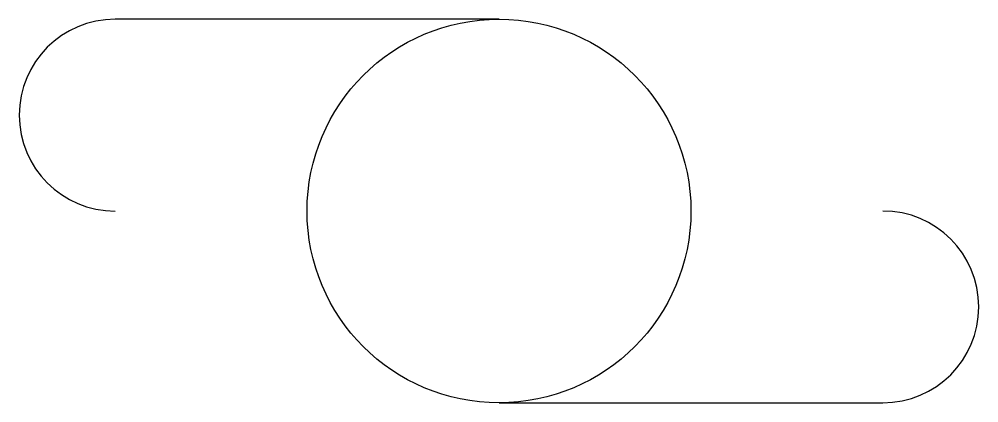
# Model space of a CAD drawing. Header units: feet. Extents: x -0.094 to 0.094, y -0.038 to 0.038.
import ezdxf

# ---------------------------------------------------------------- set-up
doc = ezdxf.new("R2010")
doc.units = ezdxf.units.FT
doc.header["$MEASUREMENT"] = 0

msp = doc.modelspace()

# ---------------------------------------------------------------- linework, layer by layer
at = {"color": 0, "linetype": 'ByBlock', "lineweight": -2}
for p, q in [((0, 0.0375), (-0.075, 0.0375)), ((0, -0.0375), (0.075, -0.0375))]:
    msp.add_line(p, q, dxfattribs=at)
msp.add_circle((0, 0), 0.0375, dxfattribs=at)
for centre, start, end in [((-0.075, 0.01875), 90, 270), ((0.075, -0.01875), 270, 90)]:
    msp.add_arc(centre, 0.01875, start, end, dxfattribs=at)

doc.saveas('drawing.dxf')
